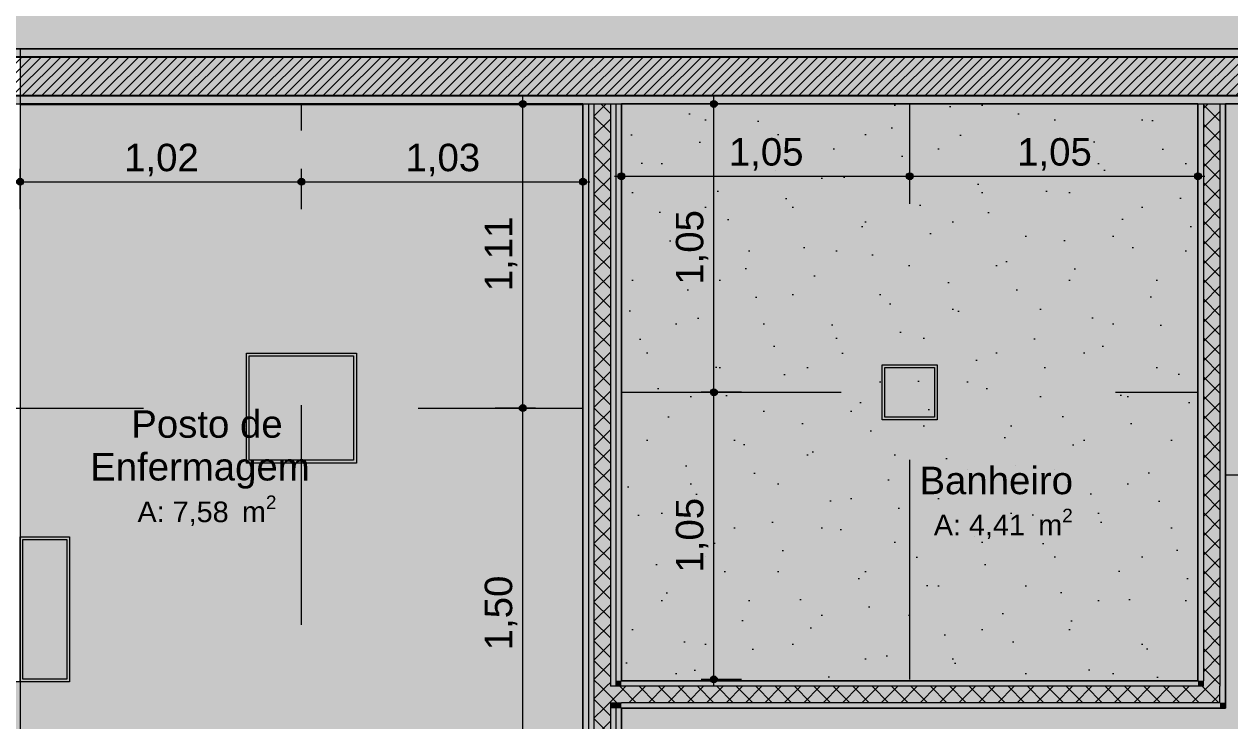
# Model space of a CAD drawing. Header units: metres. Extents: x -77 to -41.1, y -68 to -27.7.
# Drawn here: x -58.749 to -54.358, y -35.046 to -32.509 of the extents above; entities that cross this region are included whole.
import ezdxf

# ---------------------------------------------------------------- set-up
doc = ezdxf.new("R2010")
doc.units = ezdxf.units.M
doc.header["$MEASUREMENT"] = 0
doc.linetypes.add('AStair_dashed', pattern=[1.8, 0.8, -1])
for name, color, linetype in [('COTAS FORRO.EXEC', 7, 'Continuous'), ('FORRO.EXEC', 7, 'Continuous'), ('LUMINOTÉCNICA', 7, 'Continuous'), ('PAREDE CONSTRUIR', 7, 'Continuous'), ('ZONA', 7, 'Continuous')]:
    doc.layers.add(name, color=color, linetype=linetype)
for name, color, linetype, lineweight, true_color in [('COTAS FORRO.EXEC_Caneta_No__25', 7, 'Continuous', 13, 0x982312), ('LAJES.EST_Caneta_No__18', 7, 'Continuous', 0, 0xdfdfdf), ('LAJES.EST_Caneta_No__254', 7, 'Continuous', 0, 0xd1c9ad), ('LUMINOTÉCNICA_Caneta_No__27', 7, 'Continuous', 0, 0xbd2d17), ('LUMINOTÉCNICA_Caneta_No__46', 7, 'Continuous', 0, 0xbf8f00), ('LUMINOTÉCNICA_Caneta_No__56', 7, 'Continuous', 0, 0xffe495), ('ZONA_Caneta_No__56', 7, 'Continuous', 0, 0xffe495)]:
    doc.layers.add(name, color=color, linetype=linetype, lineweight=lineweight, true_color=true_color)
for name, color, linetype, lineweight in [('FORRO.EXEC_Caneta_No__241', 7, 'Continuous', 13), ('LAJES.EST_Caneta_No__241', 7, 'Continuous', 13), ('LAJES.EST_Caneta_No__96', 252, 'Continuous', 0), ('LUMINOTÉCNICA_Caneta_No__96', 252, 'Continuous', 0), ('PAREDE CONSTRUIR_Caneta_No__241', 7, 'Continuous', 13), ('PAREDE CONSTRUIR_Caneta_No__3', 7, 'Continuous', 25), ('PAREDE CONSTRUIR_Caneta_No__83', 84, 'Continuous', 0), ('Selos de Zona Archicad_Caneta_No__11', 7, 'Continuous', 5)]:
    doc.layers.add(name, color=color, linetype=linetype, lineweight=lineweight)
doc.styles.add('GENERATED_STYLE_1', font='arial.ttf')
doc.dimstyles.new('GENERATED_STYLE__1', dxfattribs={"dimtxt": 0.1, "dimasz": 0.0475, "dimexe": 0.18, "dimexo": 0.1, "dimgap": 0, "dimtad": 1, "dimtih": 1, "dimtoh": 1, "dimzin": 0, "dimdsep": 46, "dimtxsty": 'GENERATED_STYLE_1', "dimblk": 'ARROWHEAD_11', "dimblk1": 'ARROWHEAD_11', "dimblk2": 'ARROWHEAD_11', "dimcen": 0.09, "dimclrd": 256, "dimclre": 256, "dimclrt": 256, "dimadec": 0, "dimazin": 0, "dimtfac": 1, "dimtdec": 4, "dimtmove": 0, "dimatfit": 3, "dimfxl": 0, "dimtolj": 1, "dimtzin": 0, "dimarcsym": 0})
doc.dimstyles.new('GENERATED_STYLE__2', dxfattribs={"dimtxt": 0.1, "dimasz": 0.0475, "dimexe": 0.18, "dimexo": 0.1, "dimgap": 0, "dimtad": 1, "dimzin": 0, "dimdsep": 46, "dimtxsty": 'GENERATED_STYLE_1', "dimblk": 'ARROWHEAD_11', "dimblk1": 'ARROWHEAD_11', "dimblk2": 'ARROWHEAD_11', "dimcen": 0.09, "dimclrd": 256, "dimclre": 256, "dimclrt": 256, "dimadec": 0, "dimazin": 0, "dimtfac": 1, "dimtdec": 4, "dimtmove": 0, "dimatfit": 3, "dimfxl": 0, "dimtolj": 1, "dimtzin": 0, "dimarcsym": 0})
pattern_1 = [(45, (0, 0.5), (-0.159099, 0.159099), [0, -0.15, 0, -0.225]), (110, (0.5, 0.5), (0.21143084, 0.07695453), [0, -0.11, 0, -0.19])]
pattern_2 = [(45, (0, 0), (-0.0176776695, 0.0176776695), [])]
pattern_3 = [(45, (0, 0), (-0.03535534, 0.03535534), []), (135, (0, 0), (0.03535534, 0.03535534), [])]

# ---------------------------------------------------------------- blocks, each defined once
blk = doc.blocks.new('Posto de Enfermagem_9_15_3', base_point=(-58.0832, -34.1078))
at = {"layer": 'Selos de Zona Archicad_Caneta_No__11', "color": 7, "lineweight": 5, "insert": (-58.0832, -33.9151), "char_height": 0.1, "width": 1, "attachment_point": 2, "line_spacing_factor": 0.934219, "style": 'GENERATED_STYLE_1'}
blk.add_mtext('\\A1;{\\pqc;\\pt0,0.55;\\fArial|b0|i0|c0|p0;\\W1.000000;Posto de Enfermagem\\fArial|b0|i0|c0|p0;\\W1.000000;\\A1{\\H.66x;\\S^  ;}\\fArial|b0|i0|c0|p0;\\W1.000000;\\fArial|b0|i0|c0|p0;\\W1.000000;\\A1{\\H.66x;\\S^  ;}}', dxfattribs=at)
at = {"layer": 'Selos de Zona Archicad_Caneta_No__11', "color": 7, "lineweight": 5, "insert": (-58.0832, -34.2255), "char_height": 0.075, "attachment_point": 2, "style": 'GENERATED_STYLE_1'}
blk.add_mtext('\\A1;{\\pqc;\\pt0,0.55;\\fArial|b0|i0|c0|p0;\\W1.000000;A: 7,58\\fArial|b0|i0|c0|p0;\\W1.000000;\\A1{\\H.66x;\\S^  ;}\\fArial|b0|i0|c0|p0;\\W1.000000; m\\fArial|b0|i0|c0|p0;\\W1.000000;\\A1{\\H.66x;\\S2^  ;}}', dxfattribs=at)
blk = doc.blocks.new('Banheiro_9_31_3', base_point=(-55.1831, -34.2346))
at = {"layer": 'Selos de Zona Archicad_Caneta_No__11', "color": 7, "lineweight": 5, "attachment_point": 2, "style": 'GENERATED_STYLE_1'}
for s, insert, char_height in [('\\A1;{\\pqc;\\pt0,0.55;\\fArial|b0|i0|c0|p0;\\W1.000000;Banheiro\\fArial|b0|i0|c0|p0;\\W1.000000;\\A1{\\H.66x;\\S^  ;}\\fArial|b0|i0|c0|p0;\\W1.000000;\\fArial|b0|i0|c0|p0;\\W1.000000;\\A1{\\H.66x;\\S^  ;}}', (-55.1831, -34.1207), 0.1), ('\\A1;{\\pqc;\\pt0,0.55;\\fArial|b0|i0|c0|p0;\\W1.000000;A: 4,41\\fArial|b0|i0|c0|p0;\\W1.000000;\\A1{\\H.66x;\\S^  ;}\\fArial|b0|i0|c0|p0;\\W1.000000; m\\fArial|b0|i0|c0|p0;\\W1.000000;\\A1{\\H.66x;\\S2^  ;}}', (-55.1831, -34.2735), 0.075)]:
    blk.add_mtext(s, dxfattribs=dict(at, insert=insert, char_height=char_height))
blk = doc.blocks.new('*D248')
at = {"layer": 'COTAS FORRO.EXEC_Caneta_No__25', "linetype": 'Continuous', "lineweight": 13, "true_color": 0x982312}
for points in [[(-56.9456, -33.9073), (-56.9446, -33.912), (-56.9419, -33.9161), (-56.9379, -33.9188), (-56.9331, -33.9198), (-56.9283, -33.9188), (-56.9242, -33.9161), (-56.9215, -33.912), (-56.9206, -33.9073), (-56.9215, -33.9025), (-56.9242, -33.8984), (-56.9283, -33.8957), (-56.9331, -33.8948), (-56.9379, -33.8957), (-56.9419, -33.8984), (-56.9446, -33.9025)], [(-56.9456, -35.4038), (-56.9446, -35.4085), (-56.9419, -35.4126), (-56.9379, -35.4153), (-56.9331, -35.4163), (-56.9283, -35.4153), (-56.9242, -35.4126), (-56.9215, -35.4085), (-56.9206, -35.4038), (-56.9215, -35.399), (-56.9242, -35.3949), (-56.9283, -35.3922), (-56.9331, -35.3913), (-56.9379, -35.3922), (-56.9419, -35.3949), (-56.9446, -35.399)]]:
    blk.add_hatch(color=24, dxfattribs=at).paths.add_polyline_path(points)
at = {"layer": 'COTAS FORRO.EXEC_Caneta_No__25', "color": 24, "linetype": 'Continuous', "lineweight": 13, "true_color": 0x982312}
for p, q in [((-56.9456, -33.9073), (-57.0331, -33.9073)), ((-56.9331, -35.3913), (-56.9331, -33.9198)), ((-56.8862, -33.9073), (-56.9206, -33.9073)), ((-56.9456, -35.4038), (-57.0331, -35.4038)), ((-56.8862, -35.4038), (-56.9206, -35.4038))]:
    blk.add_line(p, q, dxfattribs=at)
for centre in [(-56.9331, -33.9073), (-56.9331, -35.4038)]:
    blk.add_circle(centre, 0.0125, dxfattribs=at)
at = {"layer": 'COTAS FORRO.EXEC_Caneta_No__25', "color": 24, "lineweight": 13, "true_color": 0x982312, "insert": (-56.9531, -34.789), "char_height": 0.1, "attachment_point": 7, "rotation": 90, "style": 'GENERATED_STYLE_1'}
blk.add_mtext('\\A1;{\\pql;\\fArial|b0|i0|c0|p0;\\W1.000000;1,50}', dxfattribs=at)
blk = doc.blocks.new('ARROWHEAD_11')
at = {"color": 0, "linetype": 'Continuous', "lineweight": 0}
blk.add_line((0, 0), (-1, 0), dxfattribs=at)
at = {"color": 0, "linetype": 'Continuous', "lineweight": 0, "const_width": 0.25, "flags": 128}
blk.add_lwpolyline([(-0.125, 0, 1), (0.125, 0, 1)], format="xyb", close=True, dxfattribs=at)
blk = doc.blocks.new('*D249')
at = {"layer": 'COTAS FORRO.EXEC_Caneta_No__25', "linetype": 'Continuous', "lineweight": 13, "true_color": 0x982312}
for points in [[(-56.9456, -32.7997), (-56.9446, -32.8045), (-56.9419, -32.8085), (-56.9379, -32.8112), (-56.9331, -32.8122), (-56.9283, -32.8112), (-56.9242, -32.8085), (-56.9215, -32.8045), (-56.9206, -32.7997), (-56.9215, -32.7949), (-56.9242, -32.7909), (-56.9283, -32.7881), (-56.9331, -32.7872), (-56.9379, -32.7881), (-56.9419, -32.7909), (-56.9446, -32.7949)], [(-56.9456, -33.9073), (-56.9446, -33.912), (-56.9419, -33.9161), (-56.9379, -33.9188), (-56.9331, -33.9198), (-56.9283, -33.9188), (-56.9242, -33.9161), (-56.9215, -33.912), (-56.9206, -33.9073), (-56.9215, -33.9025), (-56.9242, -33.8984), (-56.9283, -33.8957), (-56.9331, -33.8948), (-56.9379, -33.8957), (-56.9419, -33.8984), (-56.9446, -33.9025)]]:
    blk.add_hatch(color=24, dxfattribs=at).paths.add_polyline_path(points)
at = {"layer": 'COTAS FORRO.EXEC_Caneta_No__25', "color": 24, "linetype": 'Continuous', "lineweight": 13, "true_color": 0x982312}
for p, q in [((-56.9456, -32.7997), (-56.9799, -32.7997)), ((-56.9331, -32.7872), (-56.9331, -32.7747)), ((-56.8331, -32.7997), (-56.9206, -32.7997)), ((-56.9331, -33.8948), (-56.9331, -32.8122)), ((-56.9456, -33.9073), (-57.0331, -33.9073)), ((-56.8862, -33.9073), (-56.9206, -33.9073))]:
    blk.add_line(p, q, dxfattribs=at)
for centre in [(-56.9331, -32.7997), (-56.9331, -33.9073)]:
    blk.add_circle(centre, 0.0125, dxfattribs=at)
at = {"layer": 'COTAS FORRO.EXEC_Caneta_No__25', "color": 24, "lineweight": 13, "true_color": 0x982312, "insert": (-56.9531, -33.4819), "char_height": 0.1, "attachment_point": 7, "rotation": 90, "style": 'GENERATED_STYLE_1'}
blk.add_mtext('\\A1;{\\pql;\\fArial|b0|i0|c0|p0;\\W1.000000;1,11}', dxfattribs=at)
blk = doc.blocks.new('*D252')
at = {"layer": 'COTAS FORRO.EXEC_Caneta_No__25', "linetype": 'Continuous', "lineweight": 13, "true_color": 0x982312}
for points in [[(-58.7762, -33.0835), (-58.7753, -33.0883), (-58.7726, -33.0923), (-58.7685, -33.095), (-58.7637, -33.096), (-58.7589, -33.095), (-58.7549, -33.0923), (-58.7522, -33.0883), (-58.7512, -33.0835), (-58.7522, -33.0787), (-58.7549, -33.0747), (-58.7589, -33.0719), (-58.7637, -33.071), (-58.7685, -33.0719), (-58.7726, -33.0747), (-58.7753, -33.0787)], [(-57.7515, -33.0835), (-57.7506, -33.0883), (-57.7479, -33.0923), (-57.7438, -33.095), (-57.739, -33.096), (-57.7343, -33.095), (-57.7302, -33.0923), (-57.7275, -33.0883), (-57.7265, -33.0835), (-57.7275, -33.0787), (-57.7302, -33.0747), (-57.7343, -33.0719), (-57.739, -33.071), (-57.7438, -33.0719), (-57.7479, -33.0747), (-57.7506, -33.0787)]]:
    blk.add_hatch(color=24, dxfattribs=at).paths.add_polyline_path(points)
at = {"layer": 'COTAS FORRO.EXEC_Caneta_No__25', "color": 24, "linetype": 'Continuous', "lineweight": 13, "true_color": 0x982312}
for p, q in [((-58.7637, -33.071), (-58.7637, -33.0366)), ((-57.739, -33.071), (-57.739, -33.0366)), ((-58.7887, -33.0835), (-58.7762, -33.0835)), ((-58.7637, -33.1835), (-58.7637, -33.096)), ((-58.7512, -33.0835), (-57.7515, -33.0835)), ((-57.739, -33.1835), (-57.739, -33.096))]:
    blk.add_line(p, q, dxfattribs=at)
for centre in [(-58.7637, -33.0835), (-57.739, -33.0835)]:
    blk.add_circle(centre, 0.0125, dxfattribs=at)
at = {"layer": 'COTAS FORRO.EXEC_Caneta_No__25', "color": 24, "lineweight": 13, "true_color": 0x982312, "insert": (-58.3848, -33.0635), "char_height": 0.1, "attachment_point": 7, "style": 'GENERATED_STYLE_1'}
blk.add_mtext('\\A1;{\\pql;\\fArial|b0|i0|c0|p0;\\W1.000000;1,02}', dxfattribs=at)
blk = doc.blocks.new('*D253')
at = {"layer": 'COTAS FORRO.EXEC_Caneta_No__25', "linetype": 'Continuous', "lineweight": 13, "true_color": 0x982312}
for points in [[(-57.7515, -33.0835), (-57.7506, -33.0883), (-57.7479, -33.0923), (-57.7438, -33.095), (-57.739, -33.096), (-57.7343, -33.095), (-57.7302, -33.0923), (-57.7275, -33.0883), (-57.7265, -33.0835), (-57.7275, -33.0787), (-57.7302, -33.0747), (-57.7343, -33.0719), (-57.739, -33.071), (-57.7438, -33.0719), (-57.7479, -33.0747), (-57.7506, -33.0787)], [(-56.7265, -33.0835), (-56.7256, -33.0883), (-56.7229, -33.0923), (-56.7188, -33.095), (-56.714, -33.096), (-56.7093, -33.095), (-56.7052, -33.0923), (-56.7025, -33.0883), (-56.7015, -33.0835), (-56.7025, -33.0787), (-56.7052, -33.0747), (-56.7093, -33.0719), (-56.714, -33.071), (-56.7188, -33.0719), (-56.7229, -33.0747), (-56.7256, -33.0787)]]:
    blk.add_hatch(color=24, dxfattribs=at).paths.add_polyline_path(points)
at = {"layer": 'COTAS FORRO.EXEC_Caneta_No__25', "color": 24, "linetype": 'Continuous', "lineweight": 13, "true_color": 0x982312}
for p, q in [((-56.714, -33.071), (-56.714, -32.9835)), ((-57.739, -33.071), (-57.739, -33.0366)), ((-57.739, -33.1835), (-57.739, -33.096)), ((-57.7265, -33.0835), (-56.7265, -33.0835)), ((-56.714, -33.1304), (-56.714, -33.096)), ((-56.7015, -33.0835), (-56.689, -33.0835))]:
    blk.add_line(p, q, dxfattribs=at)
for centre in [(-57.739, -33.0835), (-56.714, -33.0835)]:
    blk.add_circle(centre, 0.0125, dxfattribs=at)
at = {"layer": 'COTAS FORRO.EXEC_Caneta_No__25', "color": 24, "lineweight": 13, "true_color": 0x982312, "insert": (-57.36, -33.0635), "char_height": 0.1, "attachment_point": 7, "style": 'GENERATED_STYLE_1'}
blk.add_mtext('\\A1;{\\pql;\\fArial|b0|i0|c0|p0;\\W1.000000;1,03}', dxfattribs=at)
blk = doc.blocks.new('*D335')
at = {"layer": 'COTAS FORRO.EXEC_Caneta_No__25', "linetype": 'Continuous', "lineweight": 13, "true_color": 0x982312}
for points in [[(-56.2495, -33.8497), (-56.2485, -33.8545), (-56.2458, -33.8585), (-56.2417, -33.8612), (-56.237, -33.8622), (-56.2322, -33.8612), (-56.2281, -33.8585), (-56.2254, -33.8545), (-56.2245, -33.8497), (-56.2254, -33.8449), (-56.2281, -33.8409), (-56.2322, -33.8381), (-56.237, -33.8372), (-56.2417, -33.8381), (-56.2458, -33.8409), (-56.2485, -33.8449)], [(-56.2495, -34.8952), (-56.2485, -34.8999), (-56.2458, -34.904), (-56.2417, -34.9067), (-56.237, -34.9077), (-56.2322, -34.9067), (-56.2281, -34.904), (-56.2254, -34.8999), (-56.2245, -34.8952), (-56.2254, -34.8904), (-56.2281, -34.8863), (-56.2322, -34.8836), (-56.237, -34.8827), (-56.2417, -34.8836), (-56.2458, -34.8863), (-56.2485, -34.8904)]]:
    blk.add_hatch(color=24, dxfattribs=at).paths.add_polyline_path(points)
at = {"layer": 'COTAS FORRO.EXEC_Caneta_No__25', "color": 24, "linetype": 'Continuous', "lineweight": 13, "true_color": 0x982312}
for p, q in [((-56.2495, -33.8497), (-56.2838, -33.8497)), ((-56.137, -33.8497), (-56.2245, -33.8497)), ((-56.237, -34.8827), (-56.237, -33.8622)), ((-56.2495, -34.8952), (-56.2838, -34.8952)), ((-56.237, -34.9202), (-56.237, -34.9077)), ((-56.137, -34.8952), (-56.2245, -34.8952))]:
    blk.add_line(p, q, dxfattribs=at)
for centre in [(-56.237, -33.8497), (-56.237, -34.8952)]:
    blk.add_circle(centre, 0.0125, dxfattribs=at)
at = {"layer": 'COTAS FORRO.EXEC_Caneta_No__25', "color": 24, "lineweight": 13, "true_color": 0x982312, "insert": (-56.257, -34.5059), "char_height": 0.1, "attachment_point": 7, "rotation": 90, "style": 'GENERATED_STYLE_1'}
blk.add_mtext('\\A1;{\\pql;\\fArial|b0|i0|c0|p0;\\W1.000000;1,05}', dxfattribs=at)
blk = doc.blocks.new('*D336')
at = {"layer": 'COTAS FORRO.EXEC_Caneta_No__25', "linetype": 'Continuous', "lineweight": 13, "true_color": 0x982312}
for points in [[(-56.2495, -32.7997), (-56.2485, -32.8045), (-56.2458, -32.8085), (-56.2417, -32.8112), (-56.237, -32.8122), (-56.2322, -32.8112), (-56.2281, -32.8085), (-56.2254, -32.8045), (-56.2245, -32.7997), (-56.2254, -32.7949), (-56.2281, -32.7909), (-56.2322, -32.7881), (-56.237, -32.7872), (-56.2417, -32.7881), (-56.2458, -32.7909), (-56.2485, -32.7949)], [(-56.2495, -33.8497), (-56.2485, -33.8545), (-56.2458, -33.8585), (-56.2417, -33.8612), (-56.237, -33.8622), (-56.2322, -33.8612), (-56.2281, -33.8585), (-56.2254, -33.8545), (-56.2245, -33.8497), (-56.2254, -33.8449), (-56.2281, -33.8409), (-56.2322, -33.8381), (-56.237, -33.8372), (-56.2417, -33.8381), (-56.2458, -33.8409), (-56.2485, -33.8449)]]:
    blk.add_hatch(color=24, dxfattribs=at).paths.add_polyline_path(points)
at = {"layer": 'COTAS FORRO.EXEC_Caneta_No__25', "color": 24, "linetype": 'Continuous', "lineweight": 13, "true_color": 0x982312}
for p, q in [((-56.2495, -32.7997), (-56.2838, -32.7997)), ((-56.237, -32.7872), (-56.237, -32.7747)), ((-56.137, -32.7997), (-56.2245, -32.7997)), ((-56.237, -33.8372), (-56.237, -32.8122)), ((-56.2495, -33.8497), (-56.2838, -33.8497)), ((-56.137, -33.8497), (-56.2245, -33.8497))]:
    blk.add_line(p, q, dxfattribs=at)
for centre in [(-56.237, -32.7997), (-56.237, -33.8497)]:
    blk.add_circle(centre, 0.0125, dxfattribs=at)
at = {"layer": 'COTAS FORRO.EXEC_Caneta_No__25', "color": 24, "lineweight": 13, "true_color": 0x982312, "insert": (-56.257, -33.4582), "char_height": 0.1, "attachment_point": 7, "rotation": 90, "style": 'GENERATED_STYLE_1'}
blk.add_mtext('\\A1;{\\pql;\\fArial|b0|i0|c0|p0;\\W1.000000;1,05}', dxfattribs=at)
blk = doc.blocks.new('*D337')
at = {"layer": 'COTAS FORRO.EXEC_Caneta_No__25', "linetype": 'Continuous', "lineweight": 13, "true_color": 0x982312}
for points in [[(-56.5865, -33.0631), (-56.5856, -33.0678), (-56.5829, -33.0719), (-56.5788, -33.0746), (-56.574, -33.0756), (-56.5693, -33.0746), (-56.5652, -33.0719), (-56.5625, -33.0678), (-56.5615, -33.0631), (-56.5625, -33.0583), (-56.5652, -33.0542), (-56.5693, -33.0515), (-56.574, -33.0506), (-56.5788, -33.0515), (-56.5829, -33.0542), (-56.5856, -33.0583)], [(-55.5365, -33.0631), (-55.5356, -33.0678), (-55.5329, -33.0719), (-55.5288, -33.0746), (-55.524, -33.0756), (-55.5193, -33.0746), (-55.5152, -33.0719), (-55.5125, -33.0678), (-55.5115, -33.0631), (-55.5125, -33.0583), (-55.5152, -33.0542), (-55.5193, -33.0515), (-55.524, -33.0506), (-55.5288, -33.0515), (-55.5329, -33.0542), (-55.5356, -33.0583)]]:
    blk.add_hatch(color=24, dxfattribs=at).paths.add_polyline_path(points)
at = {"layer": 'COTAS FORRO.EXEC_Caneta_No__25', "color": 24, "linetype": 'Continuous', "lineweight": 13, "true_color": 0x982312}
for p, q in [((-56.574, -33.0506), (-56.574, -33.0162)), ((-55.524, -33.0506), (-55.524, -33.0162)), ((-56.599, -33.0631), (-56.5865, -33.0631)), ((-56.5615, -33.0631), (-55.5365, -33.0631)), ((-56.574, -33.1631), (-56.574, -33.0756)), ((-55.524, -33.1631), (-55.524, -33.0756))]:
    blk.add_line(p, q, dxfattribs=at)
for centre in [(-56.574, -33.0631), (-55.524, -33.0631)]:
    blk.add_circle(centre, 0.0125, dxfattribs=at)
at = {"layer": 'COTAS FORRO.EXEC_Caneta_No__25', "color": 24, "lineweight": 13, "true_color": 0x982312, "insert": (-56.1825, -33.0431), "char_height": 0.1, "attachment_point": 7, "style": 'GENERATED_STYLE_1'}
blk.add_mtext('\\A1;{\\pql;\\fArial|b0|i0|c0|p0;\\W1.000000;1,05}', dxfattribs=at)
blk = doc.blocks.new('*D338')
at = {"layer": 'COTAS FORRO.EXEC_Caneta_No__25', "linetype": 'Continuous', "lineweight": 13, "true_color": 0x982312}
for points in [[(-55.5365, -33.0631), (-55.5356, -33.0678), (-55.5329, -33.0719), (-55.5288, -33.0746), (-55.524, -33.0756), (-55.5193, -33.0746), (-55.5152, -33.0719), (-55.5125, -33.0678), (-55.5115, -33.0631), (-55.5125, -33.0583), (-55.5152, -33.0542), (-55.5193, -33.0515), (-55.524, -33.0506), (-55.5288, -33.0515), (-55.5329, -33.0542), (-55.5356, -33.0583)], [(-54.4865, -33.0631), (-54.4856, -33.0678), (-54.4829, -33.0719), (-54.4788, -33.0746), (-54.474, -33.0756), (-54.4693, -33.0746), (-54.4652, -33.0719), (-54.4625, -33.0678), (-54.4615, -33.0631), (-54.4625, -33.0583), (-54.4652, -33.0542), (-54.4693, -33.0515), (-54.474, -33.0506), (-54.4788, -33.0515), (-54.4829, -33.0542), (-54.4856, -33.0583)]]:
    blk.add_hatch(color=24, dxfattribs=at).paths.add_polyline_path(points)
at = {"layer": 'COTAS FORRO.EXEC_Caneta_No__25', "color": 24, "linetype": 'Continuous', "lineweight": 13, "true_color": 0x982312}
for p, q in [((-55.524, -33.0506), (-55.524, -33.0162)), ((-54.474, -33.0506), (-54.474, -33.0162)), ((-55.5115, -33.0631), (-54.4865, -33.0631)), ((-54.4615, -33.0631), (-54.449, -33.0631)), ((-55.524, -33.1631), (-55.524, -33.0756)), ((-54.474, -33.1631), (-54.474, -33.0756))]:
    blk.add_line(p, q, dxfattribs=at)
for centre in [(-55.524, -33.0631), (-54.474, -33.0631)]:
    blk.add_circle(centre, 0.0125, dxfattribs=at)
at = {"layer": 'COTAS FORRO.EXEC_Caneta_No__25', "color": 24, "lineweight": 13, "true_color": 0x982312, "insert": (-55.1325, -33.0431), "char_height": 0.1, "attachment_point": 7, "style": 'GENERATED_STYLE_1'}
blk.add_mtext('\\A1;{\\pql;\\fArial|b0|i0|c0|p0;\\W1.000000;1,05}', dxfattribs=at)
blk = doc.blocks.new('Fluorescent Lamp 26')
at = {"layer": 'LUMINOTÉCNICA_Caneta_No__27', "linetype": 'Continuous', "lineweight": 0, "true_color": 0xedc9c4}
blk.add_hatch(color=254, dxfattribs=at).paths.add_polyline_path([(0, 0), (0.4, 0), (0.4, 0.4), (0, 0.4)])
at = {"layer": 'LUMINOTÉCNICA_Caneta_No__27', "color": 22, "linetype": 'Continuous', "lineweight": 0, "true_color": 0xbd2d17}
for p, q in [((0.4, 0.4), (0, 0.4)), ((0, 0.4), (0, 0)), ((0.4, 0), (0.4, 0.4)), ((0.39, 0.39), (0.01, 0.39)), ((0.01, 0.39), (0.01, 0.01)), ((0.39, 0.01), (0.39, 0.39)), ((0, 0), (0.4, 0)), ((0.01, 0.01), (0.39, 0.01))]:
    blk.add_line(p, q, dxfattribs=at)
blk = doc.blocks.new('Fluorescent Lamp 26_5')
at = {"layer": 'LUMINOTÉCNICA_Caneta_No__27', "linetype": 'Continuous', "lineweight": 0, "true_color": 0xedc9c4}
blk.add_hatch(color=254, dxfattribs=at).paths.add_polyline_path([(0, 0), (0.2, 0), (0.2, 0.2), (0, 0.2)])
at = {"layer": 'LUMINOTÉCNICA_Caneta_No__27', "color": 22, "linetype": 'Continuous', "lineweight": 0, "true_color": 0xbd2d17}
for p, q in [((0.2, 0.2), (0, 0.2)), ((0, 0.2), (0, 0)), ((0.19, 0.19), (0.01, 0.19)), ((0.01, 0.19), (0.01, 0.01)), ((0.19, 0.01), (0.19, 0.19)), ((0.2, 0), (0.2, 0.2)), ((0, 0), (0.2, 0)), ((0.01, 0.01), (0.19, 0.01))]:
    blk.add_line(p, q, dxfattribs=at)
blk = doc.blocks.new('Fluorescent Lamp 26_6')
at = {"layer": 'LUMINOTÉCNICA_Caneta_No__56', "linetype": 'Continuous', "lineweight": 0, "true_color": 0xfef7e3}
blk.add_hatch(color=7, dxfattribs=at).paths.add_polyline_path([(0, 0), (0.5275, 0), (0.5275, 0.1799), (0, 0.1799)])
at = {"layer": 'LUMINOTÉCNICA_Caneta_No__46', "color": 42, "linetype": 'Continuous', "lineweight": 0, "true_color": 0xbf8f00}
for p, q in [((0.5275, 0.1799), (0, 0.1799)), ((0, 0.1799), (0, 0)), ((0.5275, 0), (0.5275, 0.1799)), ((0.5175, 0.1699), (0.01, 0.1699)), ((0.01, 0.1699), (0.01, 0.01)), ((0.5175, 0.01), (0.5175, 0.1699)), ((0, 0), (0.5275, 0)), ((0.01, 0.01), (0.5175, 0.01))]:
    blk.add_line(p, q, dxfattribs=at)

msp = doc.modelspace()

# ---------------------------------------------------------------- hatches: boundary and pattern name
at = {"layer": 'FORRO.EXEC', "linetype": 'Continuous', "lineweight": 0, "true_color": 0xfbfbfb}
for points in [[(-58.7637, -36.5038), (-56.714, -36.5038), (-56.714, -32.7997), (-58.7637, -32.7997)], [(-53.814, -37.1002), (-51.174, -37.1002), (-51.174, -32.7997), (-54.374, -32.7997), (-54.374, -34.9997), (-56.574, -34.9997), (-56.574, -36.5038), (-53.814, -36.5038)], [(-56.574, -34.8997), (-54.474, -34.8997), (-54.474, -32.7997), (-56.574, -32.7997)]]:
    msp.add_hatch(color=7, dxfattribs=at).paths.add_polyline_path(points)
at = {"layer": 'LAJES.EST_Caneta_No__18', "linetype": 'Continuous', "lineweight": 0, "true_color": 0xdfdfdf}
h = msp.add_hatch(dxfattribs=at)
h.set_pattern_fill('Piso_Externo__0003', color=254, style=0, pattern_type=2)
h.set_pattern_definition([(45, (0, 0.6), (-0.1909188, 0.1909188), [0, -0.18, 0, -0.27]), (110, (0.6, 0.6), (0.253717, 0.09234544), [0, -0.132, 0, -0.228])])
h.paths.add_polyline_path([(-76.514, -65.1016), (-73.814, -65.1016, -0.414214), (-75.814, -67.1016), (-66.814, -67.1016, -0.414214), (-68.814, -65.1016), (-68.814, -62.301), (-68.814, -45.4002, -0.414214), (-66.514, -43.1002), (-65.914, -43.1002), (-65.914, -42.3002), (-66.514, -42.3002), (-66.514, -38.2041), (-65.114, -38.2041), (-65.114, -36.7038), (-66.514, -36.7038), (-66.514, -32.5997), (-65.114, -32.5997), (-56.714, -32.5997), (-53.814, -32.5997), (-44.014, -32.5997), (-44.014, -42.3002), (-53.814, -42.3002), (-53.814, -47.1002), (-44.014, -47.1002), (-44.014, -50.8516), (-45.6136, -50.8516), (-45.6136, -52.3506), (-44.014, -52.3506), (-44.014, -60.3006), (-48.9163, -60.3006), (-48.9163, -61.1006), (-44.3609, -61.1006), (-44.3609, -67.1016), (-44.014, -67.1016), (-41.514, -67.1016), (-41.514, -28.1016), (-41.714, -28.1016), (-41.714, -60.3006), (-43.014, -60.3006), (-43.014, -30.0016), (-66.514, -30.0016), (-66.514, -28.1016), (-76.514, -28.1016)])
h.paths.add_polyline_path([(-73.814, -45.1016), (-76.314, -45.1016), (-76.314, -43.0892), (-75.7984, -43.0908, -0.414214), (-73.8139, -45.0876)], flags=0)
h.paths.add_polyline_path([(-73.814, -45.5846, -0.009328), (-73.814, -45.6604)], flags=0)
h.paths.add_polyline_path([(-52.814, -46.3002), (-52.814, -43.1002), (-44.014, -43.1002), (-44.014, -46.3002)], flags=0)
h.paths.add_polyline_path([(-67.714, -34.1), (-76.314, -34.1), (-76.314, -32.5997), (-67.714, -32.5997)], flags=0)
at = {"layer": 'LAJES.EST_Caneta_No__254', "linetype": 'Continuous', "lineweight": 0, "true_color": 0xd1c9ad}
h = msp.add_hatch(dxfattribs=at)
h.set_pattern_fill('Haie_OD_0003', color=9, style=0, pattern_type=2)
h.set_pattern_definition(pattern_1)
h.paths.add_polyline_path([(-65.114, -47.1002), (-66.514, -47.1002), (-66.514, -60.3006), (-56.514, -60.3006), (-44.014, -60.3006), (-44.014, -56.6006), (-50.5957, -56.6006), (-50.5957, -54.2479), (-52.6157, -54.2479), (-52.6157, -52.5506), (-50.5957, -52.5506), (-45.6136, -52.5506), (-45.6136, -50.8516), (-44.014, -50.8516), (-44.014, -47.1002), (-53.814, -47.1002), (-53.814, -42.3002), (-44.014, -42.3002), (-44.014, -37.1002), (-51.174, -37.1002), (-51.174, -32.5997), (-53.814, -32.5997), (-56.714, -32.5997), (-58.7637, -32.5997), (-58.7637, -34.9038), (-63.464, -34.9038), (-63.464, -36.5038), (-65.114, -36.5038), (-65.114, -38.4037), (-63.464, -38.4037), (-63.464, -42.1002), (-65.114, -42.1002), (-65.114, -42.3002)])
h.paths.add_polyline_path([(-60.5596, -42.1002), (-60.5596, -38.4037), (-58.8637, -38.4037), (-58.8637, -42.1002)], flags=0)
h.paths.add_polyline_path([(-59.064, -48.7001), (-59.064, -47.3002), (-56.714, -47.3002), (-56.714, -48.7001)], flags=0)
at = {"layer": 'LAJES.EST_Caneta_No__96', "linetype": 'Continuous', "lineweight": 0}
h = msp.add_hatch(dxfattribs=at)
h.set_pattern_fill('Haie_OD_0003', color=252, style=0, pattern_type=2)
h.set_pattern_definition(pattern_1)
h.paths.add_polyline_path([(-56.574, -34.8997), (-54.474, -34.8997), (-54.474, -32.7997), (-56.574, -32.7997)])
at = {"layer": 'PAREDE CONSTRUIR', "linetype": 'Continuous', "lineweight": 0, "true_color": 0xffffff}
for points in [[(-56.714, -32.5997), (-58.8637, -32.5997), (-58.8637, -32.6297), (-56.714, -32.6297)], [(-54.474, -32.5997), (-56.714, -32.5997), (-56.714, -32.6297), (-54.474, -32.6297)], [(-51.174, -32.5997), (-54.474, -32.5997), (-54.474, -32.6297), (-51.174, -32.6297)], [(-58.8637, -32.7997), (-56.714, -32.7997), (-56.714, -32.7697), (-58.8637, -32.7697)], [(-56.714, -32.7997), (-54.474, -32.7997), (-54.474, -32.7697), (-56.714, -32.7697)], [(-56.714, -32.7997), (-56.714, -34.9997), (-56.694, -34.9997), (-56.694, -32.7997)], [(-56.694, -32.7997), (-56.694, -34.9997), (-56.674, -34.9997), (-56.674, -32.7997)], [(-56.594, -34.9197), (-56.594, -32.7997), (-56.614, -32.7997), (-56.614, -34.9197)], [(-56.574, -34.8997), (-56.574, -32.7997), (-56.594, -32.7997), (-56.594, -34.8997)], [(-54.474, -32.7997), (-51.174, -32.7997), (-51.174, -32.7697), (-54.474, -32.7697)], [(-54.454, -34.8997), (-54.454, -32.7997), (-54.474, -32.7997), (-54.474, -34.8997)], [(-54.374, -34.9797), (-54.374, -32.7997), (-54.394, -32.7997), (-54.394, -34.9797)], [(-56.574, -34.9197), (-56.574, -34.8997), (-56.594, -34.8997), (-56.594, -34.9197)], [(-54.474, -34.8997), (-56.574, -34.8997), (-56.574, -34.9197), (-54.474, -34.9197)], [(-54.454, -34.8997), (-54.474, -34.8997), (-54.454, -34.9197)], [(-54.474, -34.8997), (-54.474, -34.9197), (-54.454, -34.9197)], [(-56.614, -34.9797), (-56.614, -34.9997), (-56.594, -34.9997), (-56.594, -34.9797)], [(-56.574, -34.9997), (-56.574, -34.9797), (-56.594, -34.9797), (-56.594, -34.9997)], [(-54.394, -34.9797), (-56.574, -34.9797), (-56.574, -34.9997), (-54.394, -34.9997)], [(-54.374, -34.9797), (-54.394, -34.9797), (-54.374, -34.9997)], [(-54.394, -34.9797), (-54.394, -34.9997), (-54.374, -34.9997)], [(-56.714, -34.9997), (-56.714, -36.5038), (-56.694, -36.5038), (-56.694, -34.9997)], [(-56.694, -34.9997), (-56.694, -36.5038), (-56.674, -36.5038), (-56.674, -34.9997)], [(-56.614, -34.9997), (-56.614, -36.5038), (-56.594, -36.5038), (-56.594, -34.9997)], [(-56.594, -34.9997), (-56.594, -36.5038), (-56.574, -36.5038), (-56.574, -34.9997)]]:
    msp.add_hatch(color=7, dxfattribs=at).paths.add_polyline_path(points)
at = {"layer": 'PAREDE CONSTRUIR', "linetype": 'Continuous', "lineweight": 0, "true_color": 0x000000}
h = msp.add_hatch(dxfattribs=at)
h.set_pattern_fill('common_brick_0003', color=18, style=0, pattern_type=2)
h.set_pattern_definition(pattern_2)
h.paths.add_polyline_path([(-56.714, -32.6297), (-58.8637, -32.6297), (-58.8637, -32.7697), (-56.714, -32.7697)])
h = msp.add_hatch(dxfattribs=at)
h.set_pattern_fill('common_brick_0003', color=18, style=0, pattern_type=2)
h.set_pattern_definition(pattern_2)
h.paths.add_polyline_path([(-54.474, -32.6297), (-56.714, -32.6297), (-56.714, -32.7697), (-54.474, -32.7697)])
h = msp.add_hatch(dxfattribs=at)
h.set_pattern_fill('common_brick_0003', color=18, style=0, pattern_type=2)
h.set_pattern_definition(pattern_2)
h.paths.add_polyline_path([(-51.174, -32.6297), (-54.474, -32.6297), (-54.474, -32.7697), (-51.174, -32.7697)])
at = {"layer": 'PAREDE CONSTRUIR_Caneta_No__83', "linetype": 'Continuous', "lineweight": 0}
h = msp.add_hatch(dxfattribs=at)
h.set_pattern_fill('Placomur_0003', color=84, style=0, pattern_type=2)
h.set_pattern_definition(pattern_3)
h.paths.add_polyline_path([(-56.614, -34.9197), (-56.614, -32.7997), (-56.674, -32.7997), (-56.674, -34.9197)])
h = msp.add_hatch(dxfattribs=at)
h.set_pattern_fill('Placomur_0003', color=84, style=0, pattern_type=2)
h.set_pattern_definition(pattern_3)
h.paths.add_polyline_path([(-54.394, -34.9197), (-54.394, -32.7997), (-54.454, -32.7997), (-54.454, -34.9197)])
h = msp.add_hatch(dxfattribs=at)
h.set_pattern_fill('Placomur_0003', color=84, style=0, pattern_type=2)
h.set_pattern_definition(pattern_3)
h.paths.add_polyline_path([(-56.614, -34.9797), (-56.614, -34.9197), (-56.674, -34.9197), (-56.674, -34.9797)])
h = msp.add_hatch(dxfattribs=at)
h.set_pattern_fill('Placomur_0003', color=84, style=0, pattern_type=2)
h.set_pattern_definition(pattern_3)
h.paths.add_polyline_path([(-56.594, -34.9797), (-56.594, -34.9197), (-56.614, -34.9197), (-56.614, -34.9797)])
h = msp.add_hatch(dxfattribs=at)
h.set_pattern_fill('Placomur_0003', color=84, style=0, pattern_type=2)
h.set_pattern_definition(pattern_3)
h.paths.add_polyline_path([(-56.574, -34.9797), (-56.574, -34.9197), (-56.594, -34.9197), (-56.594, -34.9797)])
h = msp.add_hatch(dxfattribs=at)
h.set_pattern_fill('Placomur_0003', color=84, style=0, pattern_type=2)
h.set_pattern_definition(pattern_3)
h.paths.add_polyline_path([(-54.454, -34.9197), (-56.574, -34.9197), (-56.574, -34.9797), (-54.454, -34.9797)])
h = msp.add_hatch(dxfattribs=at)
h.set_pattern_fill('Placomur_0003', color=84, style=0, pattern_type=2)
h.set_pattern_definition(pattern_3)
h.paths.add_polyline_path([(-54.394, -34.9197), (-54.454, -34.9197), (-54.394, -34.9797)])
h = msp.add_hatch(dxfattribs=at)
h.set_pattern_fill('Placomur_0003', color=84, style=0, pattern_type=2)
h.set_pattern_definition(pattern_3)
h.paths.add_polyline_path([(-54.454, -34.9197), (-54.454, -34.9797), (-54.394, -34.9797)])
h = msp.add_hatch(dxfattribs=at)
h.set_pattern_fill('Placomur_0003', color=84, style=0, pattern_type=2)
h.set_pattern_definition(pattern_3)
h.paths.add_polyline_path([(-56.674, -34.9797), (-56.674, -34.9997), (-56.614, -34.9997), (-56.614, -34.9797)])
h = msp.add_hatch(dxfattribs=at)
h.set_pattern_fill('Placomur_0003', color=84, style=0, pattern_type=2)
h.set_pattern_definition(pattern_3)
h.paths.add_polyline_path([(-56.674, -34.9997), (-56.674, -36.5038), (-56.614, -36.5038), (-56.614, -34.9997)])

# ---------------------------------------------------------------- linework, layer by layer
at = {"layer": 'FORRO.EXEC_Caneta_No__241', "color": 7, "linetype": 'Continuous', "lineweight": 13, "flags": 128}
for points in [[(-58.7637, -36.5038), (-56.714, -36.5038), (-56.714, -32.7997), (-58.7637, -32.7997)], [(-53.814, -37.1002), (-51.174, -37.1002), (-51.174, -32.7997), (-54.374, -32.7997), (-54.374, -34.9997), (-56.574, -34.9997), (-56.574, -36.5038), (-53.814, -36.5038)], [(-56.574, -34.8997), (-54.474, -34.8997), (-54.474, -32.7997), (-56.574, -32.7997)]]:
    msp.add_lwpolyline(points, close=True, dxfattribs=at)
at = {"layer": 'LAJES.EST_Caneta_No__241', "color": 7, "linetype": 'Continuous', "lineweight": 13, "flags": 128}
for points in [[(-65.914, -42.3002), (-66.514, -42.3002), (-66.514, -38.2041), (-65.114, -38.2041), (-65.114, -36.7038), (-66.514, -36.7038), (-66.514, -32.5997), (-65.114, -32.5997), (-56.714, -32.5997), (-53.814, -32.5997), (-44.014, -32.5997), (-44.014, -42.3002), (-53.814, -42.3002), (-53.814, -47.1002), (-44.014, -47.1002), (-44.014, -50.8516), (-45.6136, -50.8516), (-45.6136, -52.3506), (-44.014, -52.3506), (-44.014, -60.3006), (-48.9163, -60.3006)], [(-65.914, -42.3002), (-66.514, -42.3002), (-66.514, -38.2041), (-65.114, -38.2041), (-65.114, -36.7038), (-66.514, -36.7038), (-66.514, -32.5997), (-65.114, -32.5997), (-56.714, -32.5997), (-53.814, -32.5997), (-44.014, -32.5997), (-44.014, -42.3002), (-53.814, -42.3002), (-53.814, -47.1002), (-44.014, -47.1002), (-44.014, -50.8516), (-45.6136, -50.8516), (-45.6136, -52.3506), (-44.014, -52.3506), (-44.014, -60.3006), (-48.9163, -60.3006)], [(-65.914, -42.3002), (-66.514, -42.3002), (-66.514, -38.2041), (-65.114, -38.2041), (-65.114, -36.7038), (-66.514, -36.7038), (-66.514, -32.5997), (-65.114, -32.5997), (-56.714, -32.5997), (-53.814, -32.5997), (-44.014, -32.5997), (-44.014, -42.3002), (-53.814, -42.3002), (-53.814, -47.1002), (-44.014, -47.1002), (-44.014, -50.8516), (-45.6136, -50.8516), (-45.6136, -52.3506), (-44.014, -52.3506), (-44.014, -60.3006), (-48.9163, -60.3006)], [(-65.914, -42.3002), (-66.514, -42.3002), (-66.514, -38.2041), (-65.114, -38.2041), (-65.114, -36.7038), (-66.514, -36.7038), (-66.514, -32.5997), (-65.114, -32.5997), (-56.714, -32.5997), (-53.814, -32.5997), (-44.014, -32.5997), (-44.014, -42.3002), (-53.814, -42.3002), (-53.814, -47.1002), (-44.014, -47.1002), (-44.014, -50.8516), (-45.6136, -50.8516), (-45.6136, -52.3506), (-44.014, -52.3506), (-44.014, -60.3006), (-48.9163, -60.3006)], [(-65.914, -42.3002), (-66.514, -42.3002), (-66.514, -38.2041), (-65.114, -38.2041), (-65.114, -36.7038), (-66.514, -36.7038), (-66.514, -32.5997), (-65.114, -32.5997), (-56.714, -32.5997), (-53.814, -32.5997), (-44.014, -32.5997), (-44.014, -42.3002), (-53.814, -42.3002), (-53.814, -47.1002), (-44.014, -47.1002), (-44.014, -50.8516), (-45.6136, -50.8516), (-45.6136, -52.3506), (-44.014, -52.3506), (-44.014, -60.3006), (-48.9163, -60.3006)], [(-51.174, -37.1002), (-51.174, -32.5997), (-53.814, -32.5997), (-56.714, -32.5997), (-58.7637, -32.5997), (-58.7637, -34.9038), (-58.8637, -34.9038)], [(-51.174, -37.1002), (-51.174, -32.5997), (-53.814, -32.5997), (-56.714, -32.5997), (-58.7637, -32.5997), (-58.7637, -34.9038), (-58.8637, -34.9038)], [(-51.174, -37.1002), (-51.174, -32.5997), (-53.814, -32.5997), (-56.714, -32.5997), (-58.7637, -32.5997), (-58.7637, -34.9038), (-58.8637, -34.9038)]]:
    msp.add_lwpolyline(points, dxfattribs=at)
msp.add_lwpolyline([(-56.574, -34.8997), (-54.474, -34.8997), (-54.474, -32.7997), (-56.574, -32.7997)], close=True, dxfattribs=at)
at = {"layer": 'LUMINOTÉCNICA_Caneta_No__96', "color": 252, "linetype": 'AStair_dashed', "lineweight": 0}
for p, q in [((-57.739, -36.4962), (-57.739, -32.7997)), ((-55.524, -34.8952), (-55.524, -32.7997)), ((-56.574, -33.8497), (-54.474, -33.8497)), ((-66.314, -33.9073), (-56.714, -33.9073)), ((-54.374, -34.1497), (-45.694, -34.1497)), ((-55.474, -36.5038), (-55.474, -34.9997))]:
    msp.add_line(p, q, dxfattribs=at)
at = {"layer": 'PAREDE CONSTRUIR_Caneta_No__241', "color": 7, "linetype": 'Continuous', "lineweight": 13}
for p, q in [((-56.694, -32.7997), (-56.694, -34.9997)), ((-56.674, -32.7997), (-56.674, -34.9197)), ((-56.614, -32.7997), (-56.614, -34.9197)), ((-56.594, -32.7997), (-56.594, -34.8997)), ((-54.454, -32.7997), (-54.454, -34.8997)), ((-54.394, -32.7997), (-54.394, -34.9197)), ((-56.594, -34.8997), (-56.594, -34.9197)), ((-54.454, -34.9197), (-54.454, -34.8997)), ((-54.454, -34.9197), (-54.454, -34.8997)), ((-56.674, -34.9197), (-56.674, -34.9797)), ((-56.594, -34.9197), (-56.614, -34.9197)), ((-56.594, -34.9197), (-56.614, -34.9197)), ((-56.574, -34.9197), (-56.594, -34.9197)), ((-56.574, -34.9197), (-56.594, -34.9197)), ((-54.454, -34.9197), (-56.574, -34.9197)), ((-54.394, -34.9797), (-54.394, -34.9197)), ((-54.394, -34.9797), (-54.394, -34.9197)), ((-56.674, -34.9797), (-56.674, -34.9997)), ((-56.614, -34.9797), (-56.594, -34.9797)), ((-56.614, -34.9797), (-56.594, -34.9797)), ((-56.614, -34.9797), (-56.614, -34.9997)), ((-56.594, -34.9797), (-56.574, -34.9797)), ((-56.594, -34.9797), (-56.574, -34.9797)), ((-56.594, -34.9797), (-56.594, -34.9997)), ((-54.394, -34.9797), (-56.574, -34.9797)), ((-56.694, -34.9997), (-56.694, -36.5038)), ((-56.674, -34.9997), (-56.674, -36.5038)), ((-56.614, -34.9997), (-56.614, -36.5038)), ((-56.594, -34.9997), (-56.594, -36.5038))]:
    msp.add_line(p, q, dxfattribs=at)
at = {"layer": 'PAREDE CONSTRUIR_Caneta_No__241', "color": 7, "linetype": 'Continuous', "lineweight": 13, "flags": 128}
for points in [[(-56.714, -32.5997), (-58.8637, -32.5997)], [(-54.474, -32.5997), (-56.714, -32.5997)], [(-51.174, -32.5997), (-54.474, -32.5997)], [(-58.8637, -32.7997), (-56.714, -32.7997)], [(-56.714, -32.7997), (-54.474, -32.7997)], [(-56.714, -32.7997), (-56.694, -32.7997)], [(-56.714, -32.7997), (-56.714, -34.9997)], [(-56.694, -32.7997), (-56.674, -32.7997)], [(-56.674, -32.7997), (-56.614, -32.7997)], [(-56.614, -32.7997), (-56.594, -32.7997)], [(-56.594, -32.7997), (-56.574, -32.7997)], [(-56.574, -34.8997), (-56.574, -32.7997)], [(-54.474, -32.7997), (-51.174, -32.7997)], [(-54.474, -32.7997), (-54.454, -32.7997)], [(-54.474, -32.7997), (-54.474, -34.8997)], [(-54.454, -32.7997), (-54.394, -32.7997)], [(-54.394, -32.7997), (-54.374, -32.7997)], [(-54.374, -34.9797), (-54.374, -32.7997)], [(-54.474, -34.8997), (-56.574, -34.8997)], [(-54.374, -34.9997), (-54.374, -34.9797)], [(-56.714, -34.9997), (-56.714, -36.5038)], [(-56.574, -36.5038), (-56.574, -34.9997)], [(-56.574, -34.9997), (-54.374, -34.9997)]]:
    msp.add_lwpolyline(points, dxfattribs=at)
at = {"layer": 'PAREDE CONSTRUIR_Caneta_No__3', "color": 7, "linetype": 'Continuous', "lineweight": 25}
for p, q in [((-56.714, -32.6297), (-58.8637, -32.6297)), ((-54.474, -32.6297), (-56.714, -32.6297)), ((-51.174, -32.6297), (-54.474, -32.6297)), ((-58.8637, -32.7697), (-56.714, -32.7697)), ((-56.714, -32.7697), (-54.474, -32.7697)), ((-54.474, -32.7697), (-51.174, -32.7697))]:
    msp.add_line(p, q, dxfattribs=at)
at = {"layer": 'ZONA_Caneta_No__56', "color": 41, "linetype": 'Continuous', "lineweight": 0, "true_color": 0xffe495, "flags": 128}
for points in [[(-56.574, -32.7997), (-56.574, -34.8997), (-54.474, -34.8997), (-54.474, -32.7997)], [(-56.574, -36.5038), (-54.374, -36.5038), (-53.814, -36.5038), (-53.814, -37.1002), (-51.174, -37.1002), (-51.174, -36.5038), (-51.174, -32.7997), (-54.374, -32.7997), (-54.374, -34.9997), (-56.574, -34.9997)], [(-56.714, -32.8037), (-58.7637, -32.8037), (-58.7637, -36.5038), (-56.714, -36.5038)]]:
    msp.add_lwpolyline(points, close=True, dxfattribs=at)

# ---------------------------------------------------------------- block references
at = {"layer": 'LUMINOTÉCNICA', "color": 61, "linetype": 'Continuous', "lineweight": 0, "true_color": 0xeaffaa, "xscale": -1}
for name, p in [('Fluorescent Lamp 26', (-57.539, -34.1073)), ('Fluorescent Lamp 26_5', (-55.424, -33.9497))]:
    msp.add_blockref(name, p, dxfattribs=at)
at = {"layer": 'LUMINOTÉCNICA', "color": 61, "linetype": 'Continuous', "lineweight": 0, "true_color": 0xeaffaa, "xscale": -1, "rotation": 90}
msp.add_blockref('Fluorescent Lamp 26_6', (-58.5838, -34.3762), dxfattribs=at)
at = {"layer": 'ZONA', "color": 7, "linetype": 'Continuous', "lineweight": 0}
for name, p in [('Posto de Enfermagem_9_15_3', (-58.0832, -34.1078)), ('Banheiro_9_31_3', (-55.1831, -34.2346))]:
    msp.add_blockref(name, p, dxfattribs=at)

# ---------------------------------------------------------------- dimensions: what is measured, and where the dimension line sits
at = {"layer": 'COTAS FORRO.EXEC', "color": 24, "linetype": 'Continuous', "lineweight": 13, "true_color": 0x982312}
for base, p1, p2, picture, middle in [((-56.7140342478, -33.0834896892), (-57.7390342478, -33.3558707413), (-56.7140342478, -32.7996939397), '*D253', (-57.230536233, -33.0134896889)), ((-57.739, -33.0835), (-58.7637, -35.7038), (-57.739, -33.3559), '*D252', (-58.2554, -33.0135)), ((-55.524, -33.0631), (-56.574, -33.8497), (-55.524, -33.3601), '*D337', (-56.053, -32.9931)), ((-54.474, -33.0631), (-55.524, -33.3601), (-54.474, -33.8497), '*D338', (-55.003, -32.9931))]:
    dim = msp.add_linear_dim(base=base, p1=p1, p2=p2, dimstyle='GENERATED_STYLE__1', dxfattribs=at)
    dim.commit()
    dim.dimension.update_dxf_attribs({"geometry": picture, "text_midpoint": middle, "dimtype": 160})
for base, p1, p2, picture, middle in [((-56.9331, -32.7997), (-57.3232, -33.9073), (-56.714, -32.7997), '*D249', (-57.0031, -33.3524)), ((-56.237, -32.7997), (-55.524, -33.8497), (-55.524, -32.7997), '*D336', (-56.307, -33.3287)), ((-56.237, -33.8497), (-55.524, -34.8952), (-55.524, -33.8497), '*D335', (-56.307, -34.3764)), ((-56.9331, -33.9073), (-57.3719, -35.4038), (-57.3232, -33.9073), '*D248', (-57.0031, -34.6595))]:
    dim = msp.add_linear_dim(base=base, p1=p1, p2=p2, angle=90, dimstyle='GENERATED_STYLE__2', dxfattribs=at)
    dim.commit()
    dim.dimension.update_dxf_attribs({"geometry": picture, "text_midpoint": middle, "dimtype": 160, "text_rotation": 90})

doc.saveas('drawing.dxf')
